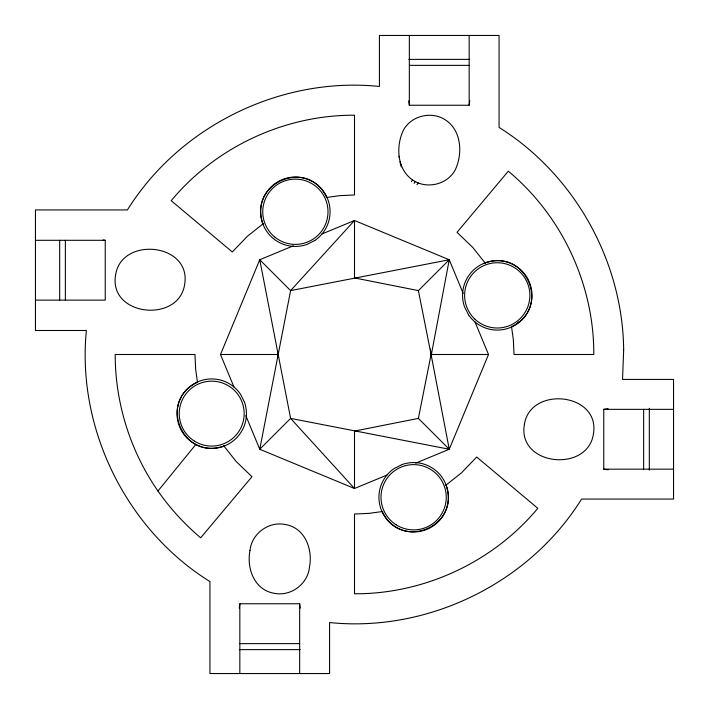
<?xml version="1.0" encoding="UTF-8"?>
<svg xmlns="http://www.w3.org/2000/svg" width="709" height="709" viewBox="0 0 709 709"><rect width="100%" height="100%" fill="white"/><g stroke="black" fill="none" stroke-linecap="round" stroke-linejoin="round"><path stroke-width="1.06" d="M277.928 356.698L277.963 352.293M430.957 356.707L449.249 259.751L354.5 220.499L321.895 234.005M239.27 608.127L239.837 603.758L299.659 603.758L300.235 608.127M408.765 100.873L409.341 105.242L469.163 105.242L469.73 100.873M463.181 293.366L449.249 259.751L418.39 290.61L354.5 277.928L354.5 220.499L290.61 290.61L259.751 449.249L354.5 488.501L387.105 474.995M415.634 463.181L449.249 449.249L418.39 418.39L431.072 354.5L430.416 349.014M234.005 387.105L220.499 354.5L259.751 259.751L293.366 245.819M245.819 415.634L259.751 449.249L290.61 418.39L449.249 449.249L488.501 354.5L474.995 321.895M411.362 181.752L412.487 179.847C396.721 169.097 395.746 145.531 403.651 129.703C411.849 115.283 432.57 110.719 446.067 120.37C461.834 131.121 462.809 154.686 454.903 170.514C446.705 184.934 425.985 189.498 412.487 179.847M414.083 183.392L415.27 181.522M416.981 184.712L418.204 182.878M223.796 445.89L236.15 461.462L251.961 476.705L200.691 537.803C184.482 524.164 170.08 508.388 157.965 491.009L195.879 444.419M263.11 223.796L247.538 236.15L232.295 251.961L171.197 200.691C215.775 147.029 284.743 114.876 354.5 115.212L354.5 194.975L339.868 195.649L326.388 197.492M445.89 485.204L461.462 472.85L476.705 457.039L537.803 508.309C493.225 561.971 424.257 594.124 354.5 593.788L354.5 514.025L369.132 513.351L382.612 511.508M197.439 382.302C157.425 400.7 182.567 461.063 223.893 446.041M485.107 262.959C526.433 247.937 551.575 308.3 511.561 326.698M517.703 322.462L519.511 321.638M418.39 418.39L354.5 431.072L354.5 488.501L290.61 418.39L259.751 259.751L290.61 290.61L449.249 259.751M608.1 469.783L603.758 469.163L603.758 409.341L608.1 408.712M408.88 59.379L469.615 59.379M409.341 65.361L469.163 65.361M35.45 240.298L105.242 240.298L105.242 300.12L35.45 300.12M220.499 354.5L277.928 354.5M418.39 290.61L431.072 354.5L488.501 354.5M603.758 409.341L673.55 409.341M603.758 469.163L673.55 469.163M239.837 643.639L299.659 643.639M239.385 649.621L300.12 649.621M103.071 239.979L105.242 240.298M485.204 263.11L472.85 247.538L457.039 232.295L508.309 171.197C561.971 215.775 594.124 284.743 593.788 354.5L514.025 354.5L513.351 339.868L511.508 326.388M157.965 491.009C130.288 451.243 115.159 402.951 115.212 354.5L194.975 354.5L195.649 369.132L197.492 382.612M326.698 197.439C308.3 157.425 247.937 182.567 262.959 223.893M446.041 485.107C461.063 526.433 400.7 551.575 382.302 511.561M398.954 156.21L399.539 158.329M431.072 354.5L449.249 449.249M400.062 161.528L400.532 164.807M400.931 164.648L401.232 166.837M649.32 408.287L649.32 470.209M643.639 409.341L643.639 469.163M469.163 35.45L469.163 105.242M409.341 35.45L409.341 105.242M299.659 603.758L299.659 673.55M239.837 603.758L239.837 673.55M65.361 240.298L65.361 300.12M59.68 240.351L59.68 300.067M623.663 349.945L622.546 379.43L673.55 379.43L673.55 499.065L581.584 499.065C529.286 583.028 427.97 632.667 329.579 622.546L329.579 673.55L209.935 673.55L209.935 581.584C126.237 529.446 76.616 428.608 86.374 330.483L35.45 330.483L35.45 209.935L127.416 209.935C179.714 125.972 281.03 76.333 379.421 86.454L379.421 35.45L499.065 35.45L499.065 127.416C574.379 174.6 622.794 261.072 623.663 349.945M249.985 550.671C246.386 568.778 254.726 590.588 274.879 593.398C291.177 596.482 308.069 583.64 309.461 567.111C313.059 549.005 304.719 527.195 284.566 524.385C268.268 521.301 251.376 534.143 249.985 550.671M115.602 274.879C108.317 316.232 178.712 323.579 184.615 284.566C191.9 243.214 121.505 235.867 115.602 274.879M524.385 424.434C517.1 465.786 587.495 473.133 593.398 434.121C600.683 392.768 530.288 385.421 524.385 424.434M314.831 240.466L306.731 244.525A34.714 34.714 0 0 1 260.832 208.171A34.714 34.714 0 0 1 313.174 181.929A34.714 34.714 0 0 1 314.831 240.466M402.269 464.475L394.169 468.534A34.714 34.714 0 0 0 395.826 527.071A34.714 34.714 0 0 0 448.168 500.829A34.714 34.714 0 0 0 402.269 464.475M468.534 314.831L464.475 306.731A34.714 34.714 0 0 1 500.829 260.832A34.714 34.714 0 0 1 527.071 313.174A34.714 34.714 0 0 1 468.534 314.831M244.525 402.269L240.466 394.169A34.714 34.714 0 0 0 181.929 395.826A34.714 34.714 0 0 0 208.171 448.168A34.714 34.714 0 0 0 244.525 402.269M194.558 441.184A32.463 32.463 0 0 0 244.144 414.685A32.463 32.463 0 0 0 196.402 384.987A32.463 32.463 0 0 0 194.558 441.184M396.101 524.775A32.632 32.632 0 0 0 446.227 498.657A32.632 32.632 0 0 0 398.547 468.312A32.632 32.632 0 0 0 396.101 524.775M274.543 236.868A32.632 32.632 0 0 0 327.54 217.238A32.632 32.632 0 0 0 284.043 181.158A32.632 32.632 0 0 0 274.543 236.868M474.782 319.041A32.632 32.632 0 0 0 528.976 302.991A32.632 32.632 0 0 0 487.978 264.085A32.632 32.632 0 0 0 474.782 319.041"/></g></svg>
